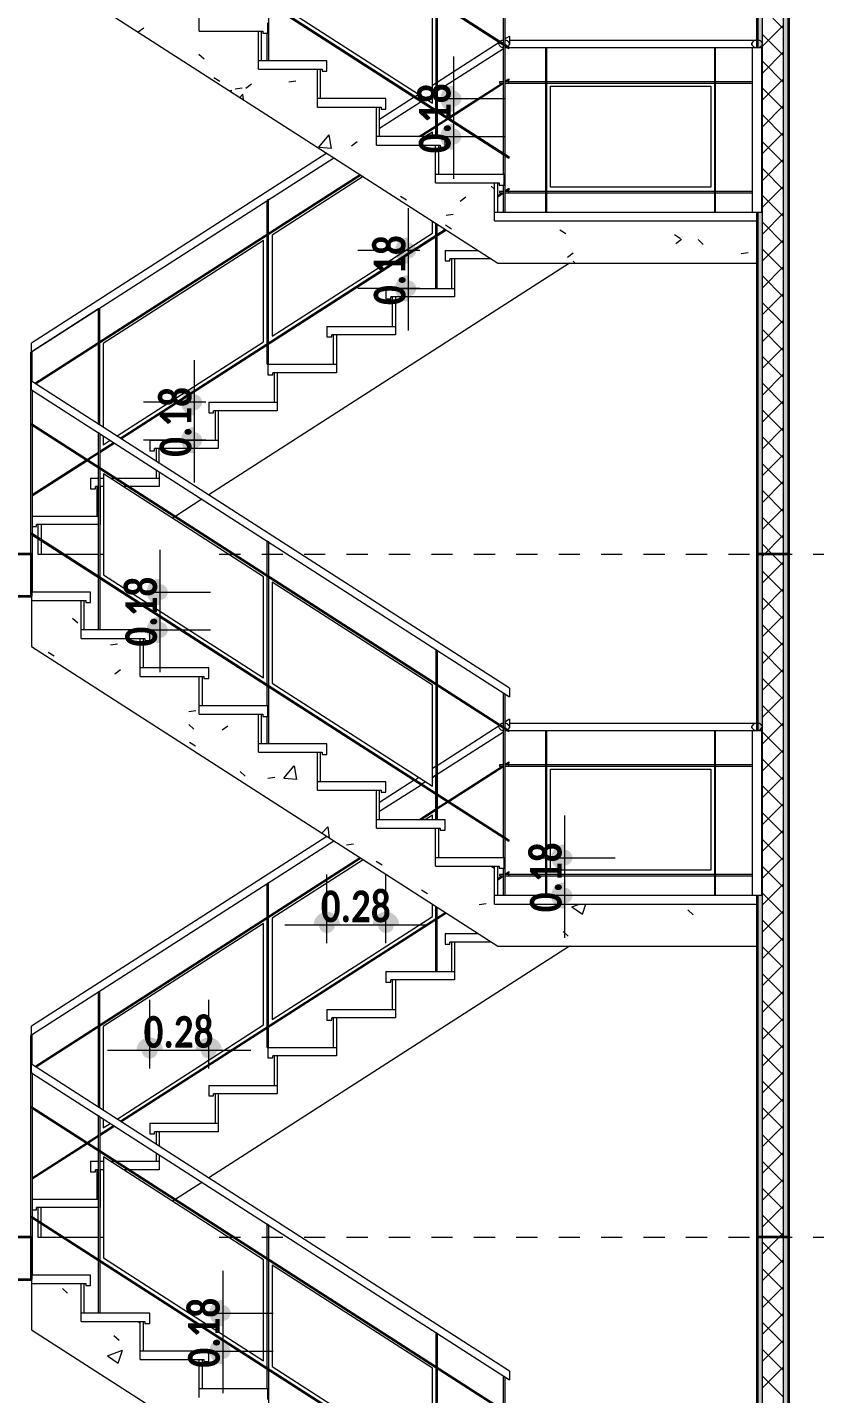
# Model space of a CAD drawing. Header units: metres. Extents: x -144 to 1000, y -717 to 29.
# Drawn here: x 346.58 to 350.29, y -629.24 to -622.8 of the extents above; entities that cross this region are included whole.
import ezdxf

# ---------------------------------------------------------------- set-up
doc = ezdxf.new("R2010")
doc.units = ezdxf.units.M
doc.linetypes.add('Punto 1 mm', pattern=[0.075, 0, -0.075])
doc.layers.get('0').update_dxf_attribs({"color": 1})
for name, color, linetype, lineweight in [('A-ANNO-DIMS', 1, 'Continuous', 9), ('A-FLOR', 2, 'Continuous', 9), ('A-FLOR-HRAL', 1, 'Continuous', 9), ('A-FLOR-LEVL', 51, 'Continuous', 9), ('A-FLOR-PATT', 8, 'Continuous', 50), ('A-WALL', 4, 'Continuous', 9), ('S-STRS', 1, 'Continuous', 9)]:
    doc.layers.add(name, color=color, linetype=linetype, lineweight=lineweight)
doc.layers.add('A-WALL-PATT', color=7, linetype='Continuous', lineweight=35, true_color=0x9c9c9c)
doc.styles.add('Calibri_B_2', font='calibrib.ttf', dxfattribs={"height": 0.135})

msp = doc.modelspace()

# ---------------------------------------------------------------- hatches: boundary and pattern name
at = {"layer": 'A-WALL-PATT', "true_color": 0x747474}
for points in [[(350.0187, -625.2803), (350.0436, -625.2803), (350.0436, -622.0588), (350.0187, -622.0588), (350.0187, -622.8915), (350.0411, -622.8915), (350.0411, -623.6695), (350.0187, -623.6695), (350.0187, -625.1786)], [(350.0187, -628.5019), (350.0436, -628.5019), (350.0436, -625.2803), (350.0187, -625.2803), (350.0187, -626.1131), (350.0411, -626.1131), (350.0411, -626.8911), (350.0187, -626.8911), (350.0187, -628.4973)], [(350.0187, -631.7235), (350.0436, -631.7235), (350.0436, -628.5019), (350.0187, -628.5019), (350.0187, -629.3347), (350.0411, -629.3347), (350.0411, -630.1127), (350.0187, -630.1127), (350.0187, -631.4011)]]:
    msp.add_hatch(color=8, dxfattribs=at).paths.add_polyline_path(points)
at = {"layer": 'A-WALL-PATT', "lineweight": 5, "true_color": 0x747474}
for points in [[(350.143, -625.2803), (350.1679, -625.2803), (350.1679, -622.0588), (350.143, -622.0588), (350.143, -625.1786)], [(350.143, -628.5019), (350.1679, -628.5019), (350.1679, -625.2803), (350.143, -625.2803), (350.143, -628.4973)], [(350.143, -631.7235), (350.1679, -631.7235), (350.1679, -628.5019), (350.143, -628.5019), (350.143, -631.4011)]]:
    msp.add_hatch(color=8, dxfattribs=at).paths.add_polyline_path(points)

# ---------------------------------------------------------------- linework, layer by layer
at = {"linetype": 'ByBlock', "const_width": 0.0994}
for points in [[(348.5873, -623.1202, 1), (348.5873, -623.145, 1)], [(348.3745, -623.8361, 1), (348.3745, -623.861, 1)], [(347.3653, -624.552, 1), (347.3653, -624.5769, 1)], [(347.2032, -625.4469, 1), (347.2032, -625.4717, 1)], [(349.1105, -626.6997, 1), (349.1105, -626.7246, 1)], [(348.2815, -627.03, 1), (348.2567, -627.03, 1)], [(347.4463, -627.622, 1), (347.4215, -627.622, 1)], [(347.4994, -628.8474, 1), (347.4994, -628.8723, 1)]]:
    msp.add_lwpolyline(points, format="xyb", dxfattribs=at)
at = {"linetype": 'ByBlock'}
for points in [[(348.5873, -623.2992, 0.0994, 0.0994, 1), (348.5873, -623.324, 0, 0, 0)], [(348.3745, -624.0151, 0.0994, 0.0994, 1), (348.3745, -624.0399, 0, 0, 0)], [(347.3653, -624.731, 0.0994, 0.0994, 1), (347.3653, -624.7558, 0, 0, 0)], [(347.2032, -625.6259, 0.0994, 0.0994, 1), (347.2032, -625.6507, 0, 0, 0)], [(349.1105, -626.8787, 0.0994, 0.0994, 1), (349.1105, -626.9036, 0, 0, 0)], [(348.0031, -627.03, 0.0994, 0.0994, 1), (347.9783, -627.03, 0, 0, 0)], [(347.1679, -627.622, 0.0994, 0.0994, 1), (347.143, -627.622, 0, 0, 0)], [(347.4994, -629.0264, 0.0994, 0.0994, 1), (347.4994, -629.0513, 0, 0, 0)]]:
    msp.add_lwpolyline(points, format="xyseb", dxfattribs=at)
at = {"layer": 'A-ANNO-DIMS'}
for p, q in [((348.5873, -622.9338), (348.5873, -623.5105)), ((348.5328, -623.1326), (348.8259, -623.1326)), ((348.5328, -623.3116), (348.8259, -623.3116)), ((348.3745, -623.6497), (348.3745, -624.2264)), ((348.4291, -623.8485), (348.1359, -623.8485)), ((348.4291, -624.0275), (348.1359, -624.0275)), ((347.3653, -624.3656), (347.3653, -624.9423)), ((347.4198, -624.5644), (347.1266, -624.5644)), ((347.4198, -624.7434), (347.1266, -624.7434)), ((347.2032, -625.2605), (347.2032, -625.8372)), ((347.1487, -625.4593), (347.4419, -625.4593)), ((347.1487, -625.6383), (347.4419, -625.6383)), ((349.1105, -626.5133), (349.1105, -627.09)), ((348.9551, -626.7122), (349.3491, -626.7122)), ((347.9907, -627.1148), (347.9907, -626.7913)), ((348.2691, -627.1148), (348.2691, -626.7913)), ((349.2658, -626.8911), (348.8718, -626.8911)), ((348.468, -627.03), (347.7918, -627.03)), ((347.1555, -627.7069), (347.1555, -627.3834)), ((347.4339, -627.7069), (347.4339, -627.3834)), ((347.6327, -627.622), (346.9566, -627.622)), ((347.4994, -628.661), (347.4994, -629.2377)), ((347.4448, -628.8599), (347.738, -628.8599)), ((347.4448, -629.0389), (347.738, -629.0389))]:
    msp.add_line(p, q, dxfattribs=at)
at = {"layer": 'A-FLOR', "lineweight": 35}
for p, q in [((346.5987, -625.2803), (342.7599, -625.2803)), ((346.5987, -625.4792), (346.5987, -625.2803)), ((342.7599, -625.4792), (346.5987, -625.4792)), ((346.5987, -628.5019), (342.7599, -628.5019)), ((346.5987, -628.7008), (346.5987, -628.5019)), ((342.7599, -628.7008), (346.5987, -628.7008))]:
    msp.add_line(p, q, dxfattribs=at)
at = {"layer": 'A-FLOR-HRAL'}
for p, q in [((346.5987, -621.4423), (348.8487, -622.8887)), ((346.5987, -621.4494), (348.8487, -622.8958)), ((346.5987, -621.9593), (348.8487, -623.4058)), ((346.5987, -621.9664), (348.8487, -623.4129)), ((347.7155, -622.0021), (347.7155, -622.9536)), ((348.505, -623.3116), (348.505, -622.5093)), ((348.5109, -622.5132), (348.5109, -623.3116)), ((347.7324, -622.6683), (348.4881, -623.154)), ((348.4881, -623.154), (348.4881, -622.6768)), ((348.8233, -623.4906), (348.8233, -622.7141)), ((348.8293, -622.718), (348.8293, -623.6695)), ((347.7095, -622.9536), (347.7095, -622.8244)), ((348.8108, -622.8605), (348.8078, -622.8625)), ((348.8155, -622.8584), (348.8108, -622.8605)), ((348.8208, -622.8571), (348.8155, -622.8584)), ((348.8233, -622.8551), (348.8197, -622.8574)), ((348.8233, -622.8568), (348.8208, -622.8571)), ((348.8293, -622.8512), (348.8512, -622.8372)), ((348.8319, -622.8571), (348.8293, -622.8568)), ((348.8371, -622.8584), (348.8319, -622.8571)), ((348.8418, -622.8605), (348.8371, -622.8584)), ((348.8458, -622.8632), (348.8418, -622.8605)), ((348.8512, -622.8567), (350.0187, -622.8567)), ((350.0032, -622.8605), (349.9993, -622.8632)), ((350.0079, -622.8584), (350.0032, -622.8605)), ((350.0132, -622.8571), (350.0079, -622.8584)), ((350.0187, -622.8567), (350.0132, -622.8571)), ((350.0242, -622.8571), (350.0187, -622.8567)), ((350.0295, -622.8584), (350.0242, -622.8571)), ((350.0342, -622.8605), (350.0295, -622.8584)), ((350.0381, -622.8632), (350.0342, -622.8605)), ((348.8032, -622.868), (348.5109, -623.0559)), ((348.8225, -622.897), (348.5109, -623.0973)), ((348.8021, -622.8702), (348.8015, -622.8741)), ((348.8021, -622.878), (348.8015, -622.8741)), ((348.8037, -622.8669), (348.8021, -622.8702)), ((348.8021, -622.878), (348.8039, -622.8816)), ((348.8039, -622.8816), (348.8069, -622.8849)), ((348.8069, -622.8849), (348.8108, -622.8877)), ((348.8108, -622.8877), (348.8155, -622.8898)), ((348.8155, -622.8898), (348.8208, -622.8911)), ((348.8208, -622.8911), (348.8233, -622.8914)), ((348.8229, -623.0531), (348.8229, -622.8967)), ((348.8319, -622.891), (348.8293, -622.8926)), ((348.8293, -622.8914), (348.8319, -622.8911)), ((348.831, -622.8915), (348.842, -622.8915)), ((348.8319, -622.8911), (348.8371, -622.8898)), ((348.8371, -622.8898), (348.8385, -622.8893)), ((348.8445, -622.886), (348.8458, -622.8849)), ((348.8487, -622.8665), (348.8458, -622.8632)), ((348.8458, -622.8849), (348.8487, -622.8816)), ((348.8506, -622.8702), (348.8487, -622.8665)), ((348.8487, -622.8816), (348.8506, -622.878)), ((348.8487, -622.8887), (348.8487, -622.8958)), ((348.8487, -622.8915), (350.0411, -622.8915)), ((348.8512, -622.8785), (348.8498, -622.8794)), ((348.8506, -622.8702), (348.8512, -622.8741)), ((348.8506, -622.878), (348.8512, -622.8741)), ((349.0216, -622.8915), (349.0216, -623.6695)), ((349.0276, -623.6695), (349.0276, -622.8915)), ((349.8171, -622.8915), (349.8171, -623.6695)), ((349.823, -623.6695), (349.823, -622.8915)), ((349.9945, -622.8702), (349.9939, -622.8741)), ((349.9939, -622.8741), (349.9945, -622.878)), ((349.9963, -622.8665), (349.9945, -622.8702)), ((349.9945, -622.878), (349.9963, -622.8816)), ((349.9993, -622.8632), (349.9963, -622.8665)), ((349.9963, -622.8816), (349.9993, -622.8849)), ((349.9963, -623.6695), (349.9963, -622.8915)), ((349.9993, -622.8849), (350.0032, -622.8877)), ((350.0032, -622.8877), (350.0079, -622.8898)), ((350.0079, -622.8898), (350.0132, -622.8911)), ((350.0132, -622.8911), (350.0187, -622.8915)), ((350.0187, -622.8915), (350.0242, -622.8911)), ((350.0242, -622.8911), (350.0295, -622.8898)), ((350.0295, -622.8898), (350.0342, -622.8877)), ((350.0342, -622.8877), (350.0381, -622.8849)), ((350.0411, -622.8665), (350.0381, -622.8632)), ((350.0381, -622.8849), (350.0411, -622.8816)), ((350.0429, -622.8702), (350.0411, -622.8665)), ((350.0411, -622.8816), (350.0429, -622.878)), ((350.0411, -623.6695), (350.0411, -622.8915)), ((350.0436, -622.8741), (350.0429, -622.8702)), ((350.0429, -622.878), (350.0436, -622.8741)), ((348.804, -623.0531), (348.804, -623.059)), ((348.8233, -623.0531), (348.804, -623.0531)), ((348.8293, -623.0509), (348.8487, -623.0384)), ((349.9963, -623.0531), (348.8293, -623.0531)), ((348.8487, -623.0455), (348.837, -623.0531)), ((348.8487, -623.0384), (348.8487, -623.0455)), ((348.8487, -623.059), (348.8487, -623.0531)), ((348.4232, -623.1123), (348.4077, -623.1223)), ((348.505, -623.0597), (348.4881, -623.0706)), ((348.4881, -623.112), (348.505, -623.1011)), ((348.5048, -623.1012), (348.4881, -623.112)), ((348.5048, -623.1847), (348.5048, -623.1012)), ((348.563, -623.2221), (348.8166, -623.059)), ((348.8233, -623.0618), (348.5685, -623.2256)), ((348.804, -623.059), (348.8233, -623.059)), ((348.8229, -623.3892), (348.8229, -623.059)), ((348.8293, -623.059), (349.9963, -623.059)), ((349.0445, -623.5502), (349.0445, -623.073)), ((349.0445, -623.073), (349.8002, -623.073)), ((349.8002, -623.073), (349.8002, -623.5502)), ((348.4022, -623.1258), (348.2393, -623.2305)), ((348.2393, -623.2719), (348.4344, -623.1465)), ((348.4399, -623.143), (348.4553, -623.133)), ((348.5048, -623.3116), (348.5048, -623.1918)), ((348.5109, -623.2556), (348.5575, -623.2256)), ((348.563, -623.2292), (348.5109, -623.2627)), ((348.4238, -623.3116), (348.505, -623.2594)), ((348.505, -623.2665), (348.4348, -623.3116)), ((348.4879, -623.2903), (348.4547, -623.3116)), ((348.4879, -623.3116), (348.4879, -623.2903)), ((347.9907, -623.3903), (346.5987, -624.2852)), ((346.5987, -624.3266), (348.0229, -623.411)), ((348.8229, -623.4906), (348.8229, -623.3963)), ((348.8487, -623.4058), (348.8487, -623.4129)), ((346.6145, -624.4747), (348.146, -623.4901)), ((348.1516, -623.4937), (346.6201, -624.4782)), ((348.1615, -623.5001), (347.7322, -623.7761)), ((348.8229, -623.5701), (348.8229, -623.5403)), ((348.8233, -623.6695), (348.8233, -623.5403)), ((348.8293, -623.5679), (348.8487, -623.5555)), ((348.8487, -623.5626), (348.837, -623.5701)), ((348.8487, -623.5555), (348.8487, -623.5626)), ((349.8002, -623.5502), (349.0445, -623.5502)), ((347.7153, -623.6088), (347.7093, -623.6126)), ((347.7093, -624.3855), (347.7093, -623.6126)), ((347.7153, -624.3855), (347.7153, -623.6088)), ((348.7961, -623.5893), (348.8166, -623.5761)), ((348.8233, -623.5789), (348.7961, -623.5964)), ((348.804, -623.5701), (348.804, -623.5761)), ((348.8233, -623.5701), (348.804, -623.5701)), ((348.804, -623.5761), (348.8233, -623.5761)), ((348.8229, -623.6695), (348.8229, -623.5761)), ((349.9963, -623.5701), (348.8293, -623.5701)), ((348.8293, -623.5761), (349.9963, -623.5761)), ((348.8487, -623.5761), (348.8487, -623.5701)), ((350.0411, -623.6695), (349.9963, -623.6695)), ((347.0167, -624.7332), (348.5482, -623.7487)), ((348.5537, -623.7522), (347.0224, -624.7366)), ((348.4879, -623.7676), (348.4879, -623.7099)), ((348.5048, -624.0275), (348.5048, -623.7207)), ((348.5107, -624.0275), (348.5107, -623.7246)), ((347.6924, -623.8016), (346.9367, -624.2874)), ((347.6924, -624.2789), (347.6924, -623.8016)), ((347.7322, -624.2533), (348.4879, -623.7676)), ((347.7322, -623.7761), (347.7322, -624.2533)), ((348.5048, -624.0275), (348.5107, -624.0275)), ((346.9139, -624.124), (346.6016, -624.3247)), ((346.9198, -624.1201), (346.9139, -624.124)), ((346.9139, -624.6668), (346.9139, -624.124)), ((346.9198, -624.6709), (346.9198, -624.1201)), ((346.6016, -624.3247), (346.5957, -624.3285)), ((346.5957, -625.2803), (346.5957, -624.3285)), ((346.6016, -624.4661), (346.6016, -624.3247)), ((346.9367, -624.2874), (346.9367, -624.6815)), ((347.0014, -624.7231), (347.6924, -624.2789)), ((347.7093, -624.3855), (347.7153, -624.3855)), ((348.8512, -625.9122), (346.5987, -624.4642)), ((346.6016, -624.5075), (346.5957, -624.5037)), ((346.5987, -624.5056), (348.8512, -625.9536)), ((346.6016, -624.5075), (346.6016, -625.4593)), ((346.5987, -624.671), (346.5987, -624.6639)), ((346.5987, -624.6639), (348.8487, -626.1103)), ((346.5987, -624.671), (348.8487, -626.1174)), ((346.9139, -624.8665), (346.9139, -624.708)), ((346.92, -624.712), (346.9141, -624.7082)), ((346.9141, -625.6383), (346.9141, -624.7082)), ((346.92, -624.712), (346.92, -625.6383)), ((346.9367, -624.7229), (346.9367, -624.7647)), ((346.92, -624.7953), (346.9847, -624.7537)), ((346.9904, -624.7572), (346.92, -624.8024)), ((346.9367, -624.7647), (346.9693, -624.7438)), ((346.6016, -625), (346.8561, -624.8364)), ((346.8616, -624.84), (346.6016, -625.0071)), ((346.8616, -624.8329), (346.9141, -624.7992)), ((346.9141, -624.8063), (346.8671, -624.8364)), ((346.9139, -624.9224), (346.9139, -624.8736)), ((346.9369, -624.9012), (346.9369, -625.3785)), ((347.6926, -625.387), (346.9369, -624.9012)), ((346.5987, -625.188), (346.5987, -625.1809)), ((346.5987, -625.1809), (348.8487, -626.6274)), ((346.5987, -625.188), (348.8487, -626.6344)), ((347.7155, -625.2237), (347.7095, -625.2198)), ((347.7095, -625.9962), (347.7095, -625.2198)), ((347.7155, -625.2237), (347.7155, -626.1752)), ((346.9369, -625.3785), (347.6926, -625.8643)), ((347.6926, -625.8643), (347.6926, -625.387)), ((347.7324, -625.4126), (347.7324, -625.8898)), ((348.4881, -625.8984), (347.7324, -625.4126)), ((348.5109, -625.7348), (348.505, -625.7309)), ((348.505, -626.5332), (348.505, -625.7309)), ((348.5109, -625.7348), (348.5109, -626.5332)), ((347.7324, -625.8898), (348.4881, -626.3756)), ((348.4881, -626.3756), (348.4881, -625.8984)), ((348.8293, -625.9396), (348.8233, -625.9357)), ((348.8233, -626.7122), (348.8233, -625.9357)), ((348.8293, -625.9396), (348.8293, -626.8911)), ((347.7095, -626.1752), (347.7095, -626.046)), ((348.8108, -626.0821), (348.8078, -626.084)), ((348.8155, -626.08), (348.8108, -626.0821)), ((348.8208, -626.0787), (348.8155, -626.08)), ((348.8233, -626.0767), (348.8197, -626.079)), ((348.8233, -626.0784), (348.8208, -626.0787)), ((348.8512, -626.0588), (348.8293, -626.0728)), ((348.8319, -626.0787), (348.8293, -626.0784)), ((348.8371, -626.08), (348.8319, -626.0787)), ((348.8418, -626.0821), (348.8371, -626.08)), ((348.8458, -626.0848), (348.8418, -626.0821)), ((348.8512, -626.0783), (350.0187, -626.0783)), ((350.0032, -626.0821), (349.9993, -626.0848)), ((350.0079, -626.08), (350.0032, -626.0821)), ((350.0132, -626.0787), (350.0079, -626.08)), ((350.0187, -626.0783), (350.0132, -626.0787)), ((350.0242, -626.0787), (350.0187, -626.0783)), ((350.0295, -626.08), (350.0242, -626.0787)), ((350.0342, -626.0821), (350.0295, -626.08)), ((350.0381, -626.0848), (350.0342, -626.0821)), ((348.5109, -626.2775), (348.8032, -626.0896)), ((348.5109, -626.3189), (348.8233, -626.118)), ((348.8015, -626.0957), (348.8021, -626.0918)), ((348.8021, -626.0995), (348.8015, -626.0957)), ((348.8037, -626.0885), (348.8021, -626.0918)), ((348.8021, -626.0995), (348.8039, -626.1032)), ((348.8039, -626.1032), (348.8069, -626.1065)), ((348.8069, -626.1065), (348.8108, -626.1093)), ((348.8108, -626.1093), (348.8155, -626.1114)), ((348.8155, -626.1114), (348.8208, -626.1126)), ((348.8208, -626.1126), (348.8233, -626.1129)), ((348.8229, -626.2747), (348.8229, -626.1183)), ((348.8293, -626.1142), (348.8319, -626.1125)), ((348.8293, -626.1129), (348.8319, -626.1126)), ((348.831, -626.1131), (348.842, -626.1131)), ((348.8319, -626.1126), (348.8371, -626.1114)), ((348.8371, -626.1114), (348.8385, -626.1109)), ((348.8445, -626.1076), (348.8458, -626.1065)), ((348.8487, -626.0881), (348.8458, -626.0848)), ((348.8458, -626.1065), (348.8487, -626.1032)), ((348.8506, -626.0918), (348.8487, -626.0881)), ((348.8487, -626.1032), (348.8506, -626.0995)), ((348.8487, -626.1103), (348.8487, -626.1174)), ((348.8487, -626.1131), (350.0411, -626.1131)), ((348.8498, -626.101), (348.8512, -626.1001)), ((348.8506, -626.0918), (348.8512, -626.0957)), ((348.8512, -626.0957), (348.8506, -626.0995)), ((349.0216, -626.1131), (349.0216, -626.8911)), ((349.0276, -626.8911), (349.0276, -626.1131)), ((349.8171, -626.1131), (349.8171, -626.8911)), ((349.823, -626.8911), (349.823, -626.1131)), ((349.9945, -626.0918), (349.9939, -626.0957)), ((349.9939, -626.0957), (349.9945, -626.0995)), ((349.9963, -626.0881), (349.9945, -626.0918)), ((349.9945, -626.0995), (349.9963, -626.1032)), ((349.9993, -626.0848), (349.9963, -626.0881)), ((349.9963, -626.1032), (349.9993, -626.1065)), ((349.9963, -626.8911), (349.9963, -626.1131)), ((349.9993, -626.1065), (350.0032, -626.1093)), ((350.0032, -626.1093), (350.0079, -626.1114)), ((350.0079, -626.1114), (350.0132, -626.1126)), ((350.0132, -626.1126), (350.0187, -626.1131)), ((350.0187, -626.1131), (350.0242, -626.1126)), ((350.0242, -626.1126), (350.0295, -626.1114)), ((350.0295, -626.1114), (350.0342, -626.1093)), ((350.0315, -626.1102), (350.0429, -626.0988)), ((350.0342, -626.1093), (350.0381, -626.1065)), ((350.0411, -626.0881), (350.0381, -626.0848)), ((350.0381, -626.1065), (350.0411, -626.1032)), ((350.0429, -626.0918), (350.0411, -626.0881)), ((350.0411, -626.1032), (350.0429, -626.0995)), ((350.0411, -626.8911), (350.0411, -626.1131)), ((350.0436, -626.0957), (350.0429, -626.0918)), ((350.0429, -626.0995), (350.0436, -626.0957)), ((348.804, -626.2747), (348.804, -626.2806)), ((348.8233, -626.2747), (348.804, -626.2747)), ((348.8293, -626.2725), (348.8487, -626.26)), ((349.9963, -626.2747), (348.8293, -626.2747)), ((348.8487, -626.2671), (348.837, -626.2747)), ((348.8487, -626.26), (348.8487, -626.2671)), ((348.8487, -626.2806), (348.8487, -626.2747)), ((348.4077, -626.3439), (348.4232, -626.3339)), ((348.505, -626.2813), (348.4881, -626.2922)), ((348.4881, -626.3336), (348.505, -626.3227)), ((348.5048, -626.3228), (348.4881, -626.3336)), ((348.5048, -626.4063), (348.5048, -626.3228)), ((348.563, -626.4437), (348.8166, -626.2806)), ((348.8233, -626.2834), (348.5685, -626.4472)), ((348.804, -626.2806), (348.8233, -626.2806)), ((348.8229, -626.6108), (348.8229, -626.2806)), ((348.8293, -626.2806), (349.9963, -626.2806)), ((349.0445, -626.7718), (349.0445, -626.2945)), ((349.0445, -626.2945), (349.8002, -626.2945)), ((349.8002, -626.2945), (349.8002, -626.7718)), ((348.4022, -626.3474), (348.2393, -626.4521)), ((348.2393, -626.4935), (348.4344, -626.3681)), ((348.4553, -626.3546), (348.4399, -626.3645)), ((348.5048, -626.5332), (348.5048, -626.4133)), ((348.5109, -626.4772), (348.5575, -626.4472)), ((348.563, -626.4508), (348.5109, -626.4842)), ((348.4238, -626.5332), (348.505, -626.481)), ((348.505, -626.4881), (348.4348, -626.5332)), ((348.4879, -626.5119), (348.4547, -626.5332)), ((348.4879, -626.5332), (348.4879, -626.5119)), ((347.9907, -626.6119), (346.5987, -627.5068)), ((346.5987, -627.5482), (348.0229, -626.6326)), ((348.8229, -626.7122), (348.8229, -626.6179)), ((348.8487, -626.6274), (348.8487, -626.6344)), ((346.6145, -627.6963), (348.146, -626.7117)), ((348.1516, -626.7153), (346.6201, -627.6998)), ((348.1615, -626.7217), (347.7322, -626.9977)), ((348.8229, -626.7917), (348.8229, -626.7619)), ((348.8233, -626.8911), (348.8233, -626.7619)), ((348.8293, -626.7895), (348.8487, -626.7771)), ((348.8487, -626.7842), (348.837, -626.7917)), ((348.8487, -626.7771), (348.8487, -626.7842)), ((349.8002, -626.7718), (349.0445, -626.7718)), ((347.7153, -626.8304), (347.7093, -626.8342)), ((347.7093, -627.607), (347.7093, -626.8342)), ((347.7153, -627.607), (347.7153, -626.8304)), ((348.7961, -626.8109), (348.8166, -626.7977)), ((348.8233, -626.8005), (348.7961, -626.818)), ((348.804, -626.7917), (348.804, -626.7977)), ((348.8233, -626.7917), (348.804, -626.7917)), ((348.804, -626.7977), (348.8233, -626.7977)), ((348.8229, -626.8911), (348.8229, -626.7977)), ((349.9963, -626.7917), (348.8293, -626.7917)), ((348.8293, -626.7977), (349.9963, -626.7977)), ((348.8487, -626.7977), (348.8487, -626.7917)), ((350.0411, -626.8911), (349.9963, -626.8911)), ((347.0167, -627.9548), (348.5482, -626.9702)), ((348.5537, -626.9738), (347.0224, -627.9582)), ((348.4879, -626.9891), (348.4879, -626.9315)), ((348.5048, -627.2491), (348.5048, -626.9423)), ((348.5107, -627.2491), (348.5107, -626.9462)), ((347.6924, -627.0232), (346.9367, -627.509)), ((347.6924, -627.5005), (347.6924, -627.0232)), ((347.7322, -627.4749), (348.4879, -626.9891)), ((347.7322, -626.9977), (347.7322, -627.4749)), ((348.5048, -627.2491), (348.5107, -627.2491)), ((346.9198, -627.3417), (346.9139, -627.3455)), ((346.9139, -627.8884), (346.9139, -627.3455)), ((346.9198, -627.8925), (346.9198, -627.3417)), ((346.6016, -627.5463), (346.5957, -627.5501)), ((346.5957, -628.5019), (346.5957, -627.5501)), ((346.6016, -627.6877), (346.6016, -627.5463)), ((346.9367, -627.509), (346.9367, -627.9031)), ((347.0014, -627.9447), (347.6924, -627.5005)), ((347.7093, -627.607), (347.7153, -627.607)), ((348.8512, -629.1338), (346.5987, -627.6858)), ((346.6016, -627.7291), (346.5957, -627.7252)), ((346.5987, -627.7272), (348.8512, -629.1752)), ((346.6016, -627.7291), (346.6016, -628.6809)), ((346.5987, -627.8925), (346.5987, -627.8854)), ((346.5987, -627.8854), (348.8487, -629.3319)), ((346.5987, -627.8925), (348.8487, -629.339)), ((346.9139, -628.0881), (346.9139, -627.9296)), ((346.92, -627.9336), (346.9141, -627.9298)), ((346.9141, -628.8599), (346.9141, -627.9298)), ((346.92, -627.9336), (346.92, -628.8599)), ((346.9367, -627.9445), (346.9367, -627.9863)), ((346.92, -628.0169), (346.9847, -627.9753)), ((346.9904, -627.9788), (346.92, -628.024)), ((346.9367, -627.9863), (346.9693, -627.9654)), ((346.6016, -628.2216), (346.8561, -628.058)), ((346.8616, -628.0616), (346.6016, -628.2287)), ((346.8616, -628.0545), (346.9141, -628.0208)), ((346.9141, -628.0278), (346.8671, -628.058)), ((346.9139, -628.144), (346.9139, -628.0952)), ((346.9369, -628.1228), (346.9369, -628.6001)), ((347.6926, -628.6086), (346.9369, -628.1228)), ((346.5987, -628.4096), (346.5987, -628.4025)), ((346.5987, -628.4025), (348.8487, -629.8489)), ((346.5987, -628.4096), (348.8487, -629.856)), ((347.7155, -628.4452), (347.7095, -628.4414)), ((347.7095, -629.2178), (347.7095, -628.4414)), ((347.7155, -628.4452), (347.7155, -629.3968)), ((346.9369, -628.6001), (347.6926, -629.0859)), ((347.6926, -629.0859), (347.6926, -628.6086)), ((347.7324, -628.6342), (347.7324, -629.1114)), ((348.4881, -629.1199), (347.7324, -628.6342)), ((348.5109, -628.9563), (348.505, -628.9525)), ((348.505, -629.7548), (348.505, -628.9525)), ((348.5109, -628.9563), (348.5109, -629.7548)), ((347.7324, -629.1114), (348.4881, -629.5972)), ((348.4881, -629.5972), (348.4881, -629.1199)), ((348.8293, -629.1611), (348.8233, -629.1573)), ((348.8233, -629.9337), (348.8233, -629.1573)), ((348.8293, -629.1611), (348.8512, -629.1752)), ((348.8293, -629.1611), (348.8293, -630.1127))]:
    msp.add_line(p, q, dxfattribs=at)
for points in [[(348.8512, -622.8372), (348.8512, -622.8372), (348.8512, -622.8375), (348.8512, -622.8391), (348.8512, -622.8415), (348.8512, -622.8459), (348.8512, -622.8531), (348.8512, -622.8618), (348.8512, -622.8691), (348.8512, -622.8743), (348.8512, -622.8778), (348.8512, -622.8785), (348.8512, -622.8785)], [(346.5987, -624.3266), (346.5987, -624.3266), (346.5987, -624.3262), (346.5987, -624.3247), (346.5987, -624.3222), (346.5987, -624.3178), (346.5987, -624.3107), (346.5987, -624.3019), (346.5987, -624.2947), (346.5987, -624.2894), (346.5987, -624.286), (346.5987, -624.2852), (346.5987, -624.2852)], [(346.5987, -624.5056), (346.5987, -624.5056), (346.5987, -624.5052), (346.5987, -624.5037), (346.5987, -624.5012), (346.5987, -624.4968), (346.5987, -624.4896), (346.5987, -624.4809), (346.5987, -624.4737), (346.5987, -624.4684), (346.5987, -624.465), (346.5987, -624.4642), (346.5987, -624.4642)], [(348.8512, -625.9122), (348.8512, -625.9123), (348.8512, -625.9126), (348.8512, -625.9141), (348.8512, -625.9166), (348.8512, -625.921), (348.8512, -625.9282), (348.8512, -625.9369), (348.8512, -625.9441), (348.8512, -625.9494), (348.8512, -625.9528), (348.8512, -625.9536), (348.8512, -625.9536)], [(348.8512, -626.0588), (348.8512, -626.0588), (348.8512, -626.0591), (348.8512, -626.0606), (348.8512, -626.0631), (348.8512, -626.0675), (348.8512, -626.0747), (348.8512, -626.0834), (348.8512, -626.0907), (348.8512, -626.0959), (348.8512, -626.0993), (348.8512, -626.1001), (348.8512, -626.1001)], [(346.5987, -627.5482), (346.5987, -627.5482), (346.5987, -627.5478), (346.5987, -627.5463), (346.5987, -627.5438), (346.5987, -627.5394), (346.5987, -627.5323), (346.5987, -627.5235), (346.5987, -627.5163), (346.5987, -627.511), (346.5987, -627.5076), (346.5987, -627.5068), (346.5987, -627.5068)], [(346.5987, -627.7272), (346.5987, -627.7271), (346.5987, -627.7268), (346.5987, -627.7253), (346.5987, -627.7228), (346.5987, -627.7184), (346.5987, -627.7112), (346.5987, -627.7025), (346.5987, -627.6953), (346.5987, -627.69), (346.5987, -627.6866), (346.5987, -627.6858), (346.5987, -627.6858)], [(348.8512, -629.1338), (348.8512, -629.1338), (348.8512, -629.1342), (348.8512, -629.1357), (348.8512, -629.1382), (348.8512, -629.1426), (348.8512, -629.1498), (348.8512, -629.1585), (348.8512, -629.1657), (348.8512, -629.171), (348.8512, -629.1744), (348.8512, -629.1752), (348.8512, -629.1752)]]:
    msp.add_open_spline(points, degree=3, knots=[0, 0, 0, 0, 0.071429, 0.142857, 0.214286, 0.285714, 0.428571, 0.571429, 0.678571, 0.785714, 0.892857, 1, 1, 1, 1], dxfattribs=at)
for points in [[(349.9945, -622.878), (349.9941, -622.8767), (349.9936, -622.8741), (349.9941, -622.8715), (349.9945, -622.8702)], [(349.9945, -626.0995), (349.9941, -626.0983), (349.9936, -626.0957), (349.9941, -626.0931), (349.9945, -626.0918)]]:
    msp.add_open_spline(points, degree=3, dxfattribs=at)
at = {"layer": 'A-FLOR-LEVL', "color": 251, "linetype": 'Punto 1 mm', "true_color": 0x6c6c6c}
for p, q in [((347.4833, -625.2803), (354.0184, -625.2803)), ((347.4833, -628.5019), (354.0184, -628.5019))]:
    msp.add_line(p, q, dxfattribs=at)
at = {"layer": 'A-FLOR-PATT', "color": 8, "lineweight": 5, "true_color": 0x828282}
msp.add_line((346.5986, -625.3933), (346.5987, -625.3933), dxfattribs=at)
at = {"layer": 'A-WALL'}
for p, q in [((350.0436, -652.1865), (350.0436, -602.9281)), ((350.143, -652.1865), (350.143, -602.9281))]:
    msp.add_line(p, q, dxfattribs=at)
at = {"layer": 'A-WALL', "lineweight": 35}
for p, q in [((350.1679, -652.1865), (350.1679, -602.9281)), ((350.0187, -620.448), (350.0187, -622.8915)), ((350.0187, -623.6695), (350.0187, -626.112)), ((350.1679, -625.2803), (350.0187, -625.2803)), ((350.0187, -626.8911), (350.0187, -629.3347)), ((350.1679, -628.5019), (350.0187, -628.5019))]:
    msp.add_line(p, q, dxfattribs=at)
at = {"layer": 'A-WALL-PATT', "color": 1, "lineweight": 5, "true_color": 0xff0000}
for p, q in [((350.143, -622.8027), (350.0436, -622.7033)), ((350.0436, -622.8853), (350.143, -622.7859)), ((350.143, -622.9293), (350.0436, -622.8299)), ((350.0436, -623.0118), (350.143, -622.9124)), ((350.143, -623.0558), (350.0436, -622.9564)), ((350.0436, -623.1384), (350.143, -623.039)), ((350.143, -623.1824), (350.0436, -623.083)), ((350.0436, -623.265), (350.143, -623.1655)), ((350.143, -623.309), (350.0436, -623.2095)), ((350.0436, -623.3915), (350.143, -623.2921)), ((350.143, -623.4355), (350.0436, -623.3361)), ((350.0436, -623.5181), (350.143, -623.4186)), ((350.143, -623.5621), (350.0436, -623.4626)), ((350.0436, -623.6446), (350.143, -623.5452)), ((350.143, -623.6886), (350.0436, -623.5892)), ((350.0436, -623.7712), (350.143, -623.6717)), ((350.143, -623.8152), (350.0436, -623.7158)), ((350.0436, -623.8977), (350.143, -623.7983)), ((350.143, -623.9417), (350.0436, -623.8423)), ((350.0436, -624.0243), (350.143, -623.9249)), ((350.143, -624.0683), (350.0436, -623.9689)), ((350.0436, -624.1508), (350.143, -624.0514)), ((350.143, -624.1949), (350.0436, -624.0954)), ((350.0436, -624.2774), (350.143, -624.178)), ((350.143, -624.3214), (350.0436, -624.222)), ((350.0436, -624.404), (350.143, -624.3045)), ((350.143, -624.448), (350.0436, -624.3485)), ((350.0436, -624.5305), (350.143, -624.4311)), ((350.143, -624.5745), (350.0436, -624.4751)), ((350.0436, -624.6571), (350.143, -624.5576)), ((350.143, -624.7011), (350.0436, -624.6016)), ((350.0436, -624.7836), (350.143, -624.6842)), ((350.143, -624.8276), (350.0436, -624.7282)), ((350.0436, -624.9102), (350.143, -624.8108)), ((350.143, -624.9542), (350.0436, -624.8548)), ((350.0436, -625.0367), (350.143, -624.9373)), ((350.143, -625.0807), (350.0436, -624.9813)), ((350.0436, -625.1633), (350.143, -625.0639)), ((350.143, -625.2073), (350.0436, -625.1079)), ((350.0436, -625.2898), (350.143, -625.1904)), ((350.0895, -625.2803), (350.0436, -625.2344)), ((350.143, -625.3339), (350.0895, -625.2803)), ((350.0436, -625.4164), (350.143, -625.317)), ((350.143, -625.4604), (350.0436, -625.361)), ((350.0436, -625.543), (350.143, -625.4435)), ((350.143, -625.587), (350.0436, -625.4875)), ((350.0436, -625.6695), (350.143, -625.5701)), ((350.143, -625.7135), (350.0436, -625.6141)), ((350.0436, -625.7961), (350.143, -625.6966)), ((350.143, -625.8401), (350.0436, -625.7406)), ((350.0436, -625.9226), (350.143, -625.8232)), ((350.143, -625.9666), (350.0436, -625.8672)), ((350.0436, -626.0492), (350.143, -625.9498)), ((350.143, -626.0932), (350.0436, -625.9938)), ((350.0436, -626.1757), (350.143, -626.0763)), ((350.143, -626.2197), (350.0436, -626.1203)), ((350.0436, -626.3023), (350.143, -626.2029)), ((350.143, -626.3463), (350.0436, -626.2469)), ((350.0436, -626.4289), (350.143, -626.3294)), ((350.143, -626.4729), (350.0436, -626.3734)), ((350.0436, -626.5554), (350.143, -626.456)), ((350.143, -626.5994), (350.0436, -626.5)), ((350.0436, -626.682), (350.143, -626.5825)), ((350.143, -626.726), (350.0436, -626.6265)), ((350.0436, -626.8085), (350.143, -626.7091)), ((350.143, -626.8525), (350.0436, -626.7531)), ((350.0436, -626.9351), (350.143, -626.8356)), ((350.143, -626.9791), (350.0436, -626.8796)), ((350.0436, -627.0616), (350.143, -626.9622)), ((350.143, -627.1056), (350.0436, -627.0062)), ((350.0436, -627.1882), (350.143, -627.0888)), ((350.143, -627.2322), (350.0436, -627.1328)), ((350.0436, -627.3147), (350.143, -627.2153)), ((350.143, -627.3587), (350.0436, -627.2593)), ((350.0436, -627.4413), (350.143, -627.3419)), ((350.143, -627.4853), (350.0436, -627.3859)), ((350.0436, -627.5679), (350.143, -627.4684)), ((350.143, -627.6119), (350.0436, -627.5124)), ((350.0436, -627.6944), (350.143, -627.595)), ((350.143, -627.7384), (350.0436, -627.639)), ((350.0436, -627.821), (350.143, -627.7215)), ((350.143, -627.865), (350.0436, -627.7655)), ((350.0436, -627.9475), (350.143, -627.8481)), ((350.143, -627.9915), (350.0436, -627.8921)), ((350.0436, -628.0741), (350.143, -627.9746)), ((350.143, -628.1181), (350.0436, -628.0186)), ((350.0436, -628.2006), (350.143, -628.1012)), ((350.143, -628.2446), (350.0436, -628.1452)), ((350.0436, -628.3272), (350.143, -628.2278)), ((350.143, -628.3712), (350.0436, -628.2718)), ((350.0436, -628.4537), (350.143, -628.3543)), ((350.143, -628.4977), (350.0436, -628.3983)), ((350.0436, -628.5803), (350.1219, -628.5019)), ((350.143, -628.6243), (350.0436, -628.5249)), ((350.1219, -628.5019), (350.143, -628.4809)), ((350.0436, -628.7069), (350.143, -628.6074)), ((350.143, -628.7509), (350.0436, -628.6514)), ((350.0436, -628.8334), (350.143, -628.734)), ((350.143, -628.8774), (350.0436, -628.778)), ((350.0436, -628.96), (350.143, -628.8605)), ((350.143, -629.004), (350.0436, -628.9045)), ((350.0436, -629.0865), (350.143, -628.9871)), ((350.143, -629.1305), (350.0436, -629.0311)), ((350.0436, -629.2131), (350.143, -629.1136)), ((350.143, -629.2571), (350.0436, -629.1577))]:
    msp.add_line(p, q, dxfattribs=at)
at = {"layer": 'S-STRS'}
for p, q in [((346.5987, -622.4954), (348.7963, -623.9082)), ((347.3891, -622.8144), (347.3891, -622.6355)), ((347.7123, -622.8244), (347.7123, -622.7747)), ((347.3891, -622.8144), (347.6894, -622.8144)), ((347.6676, -622.9934), (347.6676, -622.8144)), ((347.6825, -622.9536), (347.6825, -622.8144)), ((347.6894, -622.8144), (347.6894, -622.8244)), ((347.6894, -622.8244), (347.7123, -622.8244)), ((347.9907, -622.9536), (347.6676, -622.9536)), ((347.9907, -623.0034), (347.9907, -622.9536)), ((347.6676, -622.9934), (347.9678, -622.9934)), ((347.946, -623.1724), (347.946, -622.9934)), ((347.9609, -623.1326), (347.9609, -622.9934)), ((347.9678, -622.9934), (347.9678, -623.0034)), ((347.9678, -623.0034), (347.9907, -623.0034)), ((348.2691, -623.1326), (347.946, -623.1326)), ((347.946, -623.1724), (348.2462, -623.1724)), ((348.2244, -623.3514), (348.2244, -623.1724)), ((348.2393, -623.3116), (348.2393, -623.1724)), ((348.2462, -623.1724), (348.2462, -623.1823)), ((348.2462, -623.1823), (348.2691, -623.1823)), ((348.2691, -623.1823), (348.2691, -623.1326)), ((348.5475, -623.3116), (348.2244, -623.3116)), ((348.5475, -623.3613), (348.5475, -623.3116)), ((348.2244, -623.3514), (348.5247, -623.3514)), ((348.5028, -623.5303), (348.5028, -623.3514)), ((348.5177, -623.4906), (348.5177, -623.3514)), ((348.5247, -623.3514), (348.5247, -623.3613)), ((348.5247, -623.3613), (348.5475, -623.3613)), ((348.8259, -623.4906), (348.5028, -623.4906)), ((348.8259, -623.5403), (348.8259, -623.4906)), ((348.5028, -623.5303), (348.8031, -623.5303)), ((348.7812, -623.7093), (348.7812, -623.5303)), ((348.7961, -623.6695), (348.7961, -623.5303)), ((348.8031, -623.5303), (348.8031, -623.5403)), ((348.8031, -623.5403), (348.8259, -623.5403)), ((349.9963, -623.6695), (348.7812, -623.6695)), ((350.0191, -623.9082), (350.0191, -623.6695)), ((348.7812, -623.7093), (350.0191, -623.7093)), ((348.5475, -623.8485), (348.7035, -623.8485)), ((348.5475, -623.8485), (348.5475, -623.8982)), ((348.7654, -623.8883), (348.5704, -623.8883)), ((348.5704, -623.8982), (348.5704, -623.8883)), ((348.5773, -623.8883), (348.5773, -624.0275)), ((348.5923, -623.8883), (348.5923, -624.0673)), ((349.1339, -623.9082), (347.4338, -625.0011)), ((348.5475, -623.8982), (348.5704, -623.8982)), ((348.7963, -623.9082), (350.0191, -623.9082)), ((348.2691, -624.0275), (348.5048, -624.0275)), ((348.2691, -624.0275), (348.2691, -624.0772)), ((348.2691, -624.0772), (348.292, -624.0772)), ((348.5923, -624.0673), (348.292, -624.0673)), ((348.292, -624.0772), (348.292, -624.0673)), ((348.2989, -624.0673), (348.2989, -624.2065)), ((348.3139, -624.0673), (348.3139, -624.2462)), ((348.5107, -624.0275), (348.5923, -624.0275)), ((347.9907, -624.2065), (348.3139, -624.2065)), ((347.9907, -624.2065), (347.9907, -624.2562)), ((347.9907, -624.2562), (348.0136, -624.2562)), ((348.3139, -624.2462), (348.0136, -624.2462)), ((348.0136, -624.2562), (348.0136, -624.2462)), ((348.0205, -624.2462), (348.0205, -624.3855)), ((348.0354, -624.2462), (348.0354, -624.4252)), ((347.7123, -624.3855), (347.7123, -624.4352)), ((347.7153, -624.3855), (348.0354, -624.3855)), ((347.7123, -624.4352), (347.7352, -624.4352)), ((348.0354, -624.4252), (347.7352, -624.4252)), ((347.7352, -624.4352), (347.7352, -624.4252)), ((347.7421, -624.4252), (347.7421, -624.5644)), ((347.757, -624.4252), (347.757, -624.6042)), ((347.4339, -624.5644), (347.757, -624.5644)), ((347.4339, -624.5644), (347.4339, -624.6141)), ((347.4339, -624.6141), (347.4568, -624.6141)), ((347.757, -624.6042), (347.4568, -624.6042)), ((347.4568, -624.6141), (347.4568, -624.6042)), ((347.4637, -624.6042), (347.4637, -624.7434)), ((347.4786, -624.6042), (347.4786, -624.7832)), ((347.1555, -624.7434), (347.4786, -624.7434)), ((347.1555, -624.7434), (347.1555, -624.7931)), ((347.1555, -624.7931), (347.1783, -624.7931)), ((347.4786, -624.7832), (347.1783, -624.7832)), ((347.1783, -624.7931), (347.1783, -624.7832)), ((347.1853, -624.7832), (347.1853, -624.8413)), ((347.2002, -624.8511), (347.2002, -624.7832)), ((346.8771, -624.9224), (346.9139, -624.9224)), ((346.8771, -624.9224), (346.8771, -624.9721)), ((346.92, -624.9224), (346.9369, -624.9224)), ((346.9699, -624.9224), (346.9898, -624.9224)), ((347.0008, -624.9224), (347.2002, -624.9224)), ((347.1853, -624.8827), (347.1853, -624.9224)), ((347.2002, -624.8923), (347.2002, -624.9622)), ((346.8771, -624.9721), (346.8999, -624.9721)), ((346.9141, -624.9622), (346.8999, -624.9622)), ((346.8999, -624.9721), (346.8999, -624.9622)), ((346.9069, -624.9622), (346.9069, -625.1014)), ((346.9369, -624.9622), (346.92, -624.9622)), ((346.9218, -624.9622), (346.9218, -625.1411)), ((347.0516, -624.9622), (347.0317, -624.9622)), ((347.2002, -624.9622), (347.0627, -624.9622)), ((347.4017, -625.0218), (347.2785, -625.1009)), ((346.6016, -625.1014), (346.9141, -625.1014)), ((346.92, -625.1014), (346.9218, -625.1014)), ((347.273, -625.1045), (347.2631, -625.1109)), ((346.6016, -625.1511), (346.6215, -625.1511)), ((346.9141, -625.1411), (346.6215, -625.1411)), ((346.6215, -625.1511), (346.6215, -625.1411)), ((346.6285, -625.1411), (346.6285, -625.2001)), ((346.6434, -625.1411), (346.6434, -625.2097)), ((346.9218, -625.1411), (346.92, -625.1411)), ((346.6285, -625.2072), (346.6285, -625.2803)), ((346.6434, -625.2168), (346.6434, -625.2803)), ((346.6285, -625.2803), (346.7423, -625.2803)), ((346.7533, -625.2803), (346.9141, -625.2803)), ((346.92, -625.2803), (346.9369, -625.2803)), ((346.5987, -625.4593), (346.5987, -625.717)), ((346.8771, -625.4593), (346.5987, -625.4593)), ((346.5987, -625.4991), (346.8542, -625.4991)), ((346.8323, -625.6781), (346.8323, -625.4991)), ((346.8472, -625.6383), (346.8472, -625.4991)), ((346.8542, -625.4991), (346.8542, -625.509)), ((346.8771, -625.509), (346.8771, -625.4593)), ((346.8542, -625.509), (346.8771, -625.509)), ((347.1555, -625.6383), (346.8323, -625.6383)), ((346.8323, -625.6781), (347.1326, -625.6781)), ((347.1107, -625.857), (347.1107, -625.6781)), ((347.1256, -625.8173), (347.1256, -625.6781)), ((347.1326, -625.6781), (347.1326, -625.688)), ((347.1326, -625.688), (347.1555, -625.688)), ((347.1555, -625.688), (347.1555, -625.6383)), ((346.5987, -625.717), (348.7963, -627.1298)), ((347.4339, -625.8173), (347.1107, -625.8173)), ((347.4339, -625.867), (347.4339, -625.8173)), ((347.1107, -625.857), (347.411, -625.857)), ((347.3891, -626.036), (347.3891, -625.857)), ((347.4041, -625.9962), (347.4041, -625.857)), ((347.411, -625.857), (347.411, -625.867)), ((347.411, -625.867), (347.4339, -625.867)), ((347.7123, -625.9962), (347.3891, -625.9962)), ((347.7123, -626.046), (347.7123, -625.9962)), ((347.3891, -626.036), (347.6894, -626.036)), ((347.6676, -626.215), (347.6676, -626.036)), ((347.6825, -626.1752), (347.6825, -626.036)), ((347.6894, -626.036), (347.6894, -626.046)), ((347.6894, -626.046), (347.7123, -626.046)), ((347.9907, -626.1752), (347.6676, -626.1752)), ((347.9907, -626.2249), (347.9907, -626.1752)), ((347.6676, -626.215), (347.9678, -626.215)), ((347.946, -626.394), (347.946, -626.215)), ((347.9609, -626.3542), (347.9609, -626.215)), ((347.9678, -626.215), (347.9678, -626.2249)), ((347.9678, -626.2249), (347.9907, -626.2249)), ((348.2691, -626.3542), (347.946, -626.3542)), ((347.946, -626.394), (348.2462, -626.394)), ((348.2244, -626.5729), (348.2244, -626.394)), ((348.2393, -626.5332), (348.2393, -626.394)), ((348.2462, -626.394), (348.2462, -626.4039)), ((348.2462, -626.4039), (348.2691, -626.4039)), ((348.2691, -626.4039), (348.2691, -626.3542)), ((348.5475, -626.5332), (348.2244, -626.5332)), ((348.5475, -626.5829), (348.5475, -626.5332)), ((348.2244, -626.5729), (348.5247, -626.5729)), ((348.5028, -626.7519), (348.5028, -626.5729)), ((348.5177, -626.7122), (348.5177, -626.5729)), ((348.5247, -626.5729), (348.5247, -626.5829)), ((348.5247, -626.5829), (348.5475, -626.5829)), ((348.8259, -626.7122), (348.5028, -626.7122)), ((348.8259, -626.7619), (348.8259, -626.7122)), ((348.5028, -626.7519), (348.8031, -626.7519)), ((348.7812, -626.9309), (348.7812, -626.7519)), ((348.7961, -626.8911), (348.7961, -626.7519)), ((348.8031, -626.7519), (348.8031, -626.7619)), ((348.8031, -626.7619), (348.8259, -626.7619)), ((349.9963, -626.8911), (348.7812, -626.8911)), ((350.0191, -627.1298), (350.0191, -626.8911)), ((348.7812, -626.9309), (350.0191, -626.9309)), ((348.5475, -627.0701), (348.7035, -627.0701)), ((348.5475, -627.0701), (348.5475, -627.1198)), ((348.7654, -627.1099), (348.5704, -627.1099)), ((348.5704, -627.1198), (348.5704, -627.1099)), ((348.5773, -627.1099), (348.5773, -627.2491)), ((348.5923, -627.1099), (348.5923, -627.2889)), ((349.1339, -627.1298), (347.4338, -628.2227)), ((348.5475, -627.1198), (348.5704, -627.1198)), ((348.7963, -627.1298), (350.0191, -627.1298)), ((348.2691, -627.2491), (348.5048, -627.2491)), ((348.2691, -627.2491), (348.2691, -627.2988)), ((348.2691, -627.2988), (348.292, -627.2988)), ((348.5923, -627.2889), (348.292, -627.2889)), ((348.292, -627.2988), (348.292, -627.2889)), ((348.2989, -627.2889), (348.2989, -627.4281)), ((348.3139, -627.2889), (348.3139, -627.4678)), ((348.5107, -627.2491), (348.5923, -627.2491)), ((347.9907, -627.4281), (348.3139, -627.4281)), ((347.9907, -627.4281), (347.9907, -627.4778)), ((347.9907, -627.4778), (348.0136, -627.4778)), ((348.3139, -627.4678), (348.0136, -627.4678)), ((348.0136, -627.4778), (348.0136, -627.4678)), ((348.0205, -627.4678), (348.0205, -627.607)), ((348.0354, -627.4678), (348.0354, -627.6468)), ((347.7123, -627.607), (347.7123, -627.6568)), ((347.7153, -627.607), (348.0354, -627.607)), ((347.7123, -627.6568), (347.7352, -627.6568)), ((348.0354, -627.6468), (347.7352, -627.6468)), ((347.7352, -627.6568), (347.7352, -627.6468)), ((347.7421, -627.6468), (347.7421, -627.786)), ((347.757, -627.6468), (347.757, -627.8258)), ((347.4339, -627.786), (347.757, -627.786)), ((347.4339, -627.786), (347.4339, -627.8357)), ((347.4339, -627.8357), (347.4568, -627.8357)), ((347.757, -627.8258), (347.4568, -627.8258)), ((347.4568, -627.8357), (347.4568, -627.8258)), ((347.4637, -627.8258), (347.4637, -627.965)), ((347.4786, -627.8258), (347.4786, -628.0048)), ((347.1555, -627.965), (347.4786, -627.965)), ((347.1555, -627.965), (347.1555, -628.0147)), ((347.1555, -628.0147), (347.1783, -628.0147)), ((347.4786, -628.0048), (347.1783, -628.0048)), ((347.1783, -628.0147), (347.1783, -628.0048)), ((347.1853, -628.0048), (347.1853, -628.0629)), ((347.2002, -628.0048), (347.2002, -628.0727)), ((346.8771, -628.144), (346.9139, -628.144)), ((346.8771, -628.144), (346.8771, -628.1937)), ((346.92, -628.144), (346.9369, -628.144)), ((346.9699, -628.144), (346.9898, -628.144)), ((347.0008, -628.144), (347.2002, -628.144)), ((347.1853, -628.1043), (347.1853, -628.144)), ((347.2002, -628.1139), (347.2002, -628.1837)), ((346.8771, -628.1937), (346.8999, -628.1937)), ((346.9141, -628.1837), (346.8999, -628.1837)), ((346.8999, -628.1937), (346.8999, -628.1837)), ((346.9069, -628.1837), (346.9069, -628.3229)), ((346.9369, -628.1837), (346.92, -628.1837)), ((346.9218, -628.1837), (346.9218, -628.3627)), ((347.0516, -628.1837), (347.0317, -628.1837)), ((347.2002, -628.1837), (347.0627, -628.1837)), ((347.4017, -628.2434), (347.2785, -628.3225)), ((346.6016, -628.3229), (346.9141, -628.3229)), ((346.92, -628.3229), (346.9218, -628.3229)), ((347.273, -628.3261), (347.2631, -628.3325)), ((346.6016, -628.3727), (346.6215, -628.3727)), ((346.9141, -628.3627), (346.6215, -628.3627)), ((346.6215, -628.3727), (346.6215, -628.3627)), ((346.6285, -628.3627), (346.6285, -628.4217)), ((346.6434, -628.4313), (346.6434, -628.3627)), ((346.92, -628.3627), (346.9218, -628.3627)), ((346.6285, -628.4288), (346.6285, -628.5019)), ((346.6434, -628.5019), (346.6434, -628.4383)), ((346.6285, -628.5019), (346.7423, -628.5019)), ((346.7533, -628.5019), (346.9141, -628.5019)), ((346.92, -628.5019), (346.9369, -628.5019)), ((346.5987, -628.6809), (346.5987, -628.9386)), ((346.8771, -628.6809), (346.5987, -628.6809)), ((346.5987, -628.7207), (346.8542, -628.7207)), ((346.8323, -628.8996), (346.8323, -628.7207)), ((346.8472, -628.8599), (346.8472, -628.7207)), ((346.8542, -628.7207), (346.8542, -628.7306)), ((346.8771, -628.7306), (346.8771, -628.6809)), ((346.8542, -628.7306), (346.8771, -628.7306)), ((347.1555, -628.8599), (346.8323, -628.8599)), ((346.8323, -628.8996), (347.1326, -628.8996)), ((347.1107, -629.0786), (347.1107, -628.8996)), ((347.1256, -629.0389), (347.1256, -628.8996)), ((347.1326, -628.8996), (347.1326, -628.9096)), ((347.1326, -628.9096), (347.1555, -628.9096)), ((347.1555, -628.9096), (347.1555, -628.8599)), ((346.5987, -628.9386), (348.7963, -630.3513)), ((347.4339, -629.0389), (347.1107, -629.0389)), ((347.4339, -629.0886), (347.4339, -629.0389)), ((347.1107, -629.0786), (347.411, -629.0786)), ((347.3891, -629.2576), (347.3891, -629.0786)), ((347.4041, -629.2178), (347.4041, -629.0786)), ((347.411, -629.0786), (347.411, -629.0886)), ((347.411, -629.0886), (347.4339, -629.0886)), ((347.7123, -629.2178), (347.3891, -629.2178)), ((347.7123, -629.2675), (347.7123, -629.2178))]:
    msp.add_line(p, q, dxfattribs=at)
at = {"layer": 'S-STRS', "color": 8, "true_color": 0x828282}
for p, q in [((347.1018, -622.8182), (347.1282, -622.7979)), ((347.3869, -622.9229), (347.4115, -622.9454)), ((347.4585, -623.0328), (347.4867, -623.0507)), ((347.8106, -623.053), (347.8436, -623.0486)), ((347.5334, -623.0963), (347.5419, -623.093)), ((347.5391, -623.0999), (347.5414, -623.0929)), ((347.558, -623.0862), (347.591, -623.0819)), ((347.5804, -623.1265), (347.5934, -623.113)), ((347.5975, -623.1375), (347.5945, -623.1111)), ((347.6083, -623.0832), (347.6347, -623.0629)), ((347.9523, -623.361), (348.001, -623.3029)), ((348.013, -623.3669), (348.0013, -623.3036)), ((347.9523, -623.361), (348.0127, -623.3663)), ((348.1063, -623.3549), (348.1327, -623.3346)), ((348.7655, -623.5452), (348.7812, -623.5595)), ((348.3372, -623.5925), (348.3653, -623.6104)), ((348.6185, -623.6156), (348.6449, -623.5953)), ((348.5526, -623.6822), (348.5856, -623.6779)), ((348.5502, -623.7282), (348.5783, -623.7461)), ((349.0894, -623.751), (349.1176, -623.7689)), ((349.6287, -623.7738), (349.6568, -623.7917)), ((349.6354, -623.8159), (349.6618, -623.7956)), ((349.7405, -623.7976), (349.7651, -623.8201)), ((349.1251, -623.8806), (349.1515, -623.8603)), ((349.9429, -623.8626), (349.976, -623.8583)), ((349.1514, -623.8987), (349.1617, -623.9082)), ((346.7918, -625.5825), (346.8164, -625.605)), ((346.6769, -625.7425), (346.705, -625.7604)), ((346.9709, -625.7078), (347.0039, -625.7034)), ((346.9912, -625.8449), (347.0177, -625.8246)), ((347.3406, -626.0225), (347.3736, -626.0182)), ((347.3392, -626.0841), (347.3638, -626.1066)), ((347.4977, -626.11), (347.5242, -626.0897)), ((347.3427, -626.1667), (347.3708, -626.1846)), ((347.5813, -626.3059), (347.6059, -626.3284)), ((347.7125, -626.337), (347.7456, -626.3327)), ((347.7884, -626.3371), (347.8371, -626.2791)), ((347.7884, -626.3371), (347.8488, -626.3424)), ((347.849, -626.3431), (347.8374, -626.2798)), ((347.9668, -626.5965), (347.9958, -626.5662)), ((348.0026, -626.6195), (347.9964, -626.5663)), ((348.0826, -626.6518), (348.1156, -626.6474)), ((348.2237, -626.7279), (348.2518, -626.7458)), ((348.7649, -626.7519), (348.7812, -626.7623)), ((348.4367, -626.8636), (348.4648, -626.8815)), ((348.7077, -626.9329), (348.7408, -626.9286)), ((349.1458, -626.9448), (349.1821, -626.9309)), ((349.1458, -626.9448), (349.1961, -626.9787)), ((349.1955, -626.9786), (349.2116, -626.9309)), ((349.6928, -626.9588), (349.7174, -626.9814)), ((349.1037, -627.06), (349.1283, -627.0825)), ((346.7441, -628.7437), (346.7687, -628.7662)), ((347.1027, -628.9007), (347.1107, -628.9058)), ((346.9862, -628.9655), (347.0108, -628.988)), ((346.9566, -629.0616), (347.0273, -629.0345)), ((347.0063, -629.0954), (347.0268, -629.0344)), ((346.9566, -629.0616), (347.0068, -629.0955)), ((347.3872, -629.1367), (347.3891, -629.1352))]:
    msp.add_line(p, q, dxfattribs=at)

# ---------------------------------------------------------------- texts
at = {"layer": 'A-ANNO-DIMS', "style": 'Calibri_B_2', "width": 0.8}
for p in [(348.5737, -623.3899), (348.3609, -624.1058), (347.3517, -624.8217), (347.1897, -625.7166), (349.0969, -626.9694), (347.4858, -629.1171)]:
    msp.add_text('0.18', height=0.14915, rotation=90, dxfattribs=at).set_placement(p)
for p in [(347.9621, -627.0164), (347.1269, -627.6085)]:
    msp.add_text('0.28', height=0.14915, dxfattribs=at).set_placement(p)

doc.saveas('drawing.dxf')
